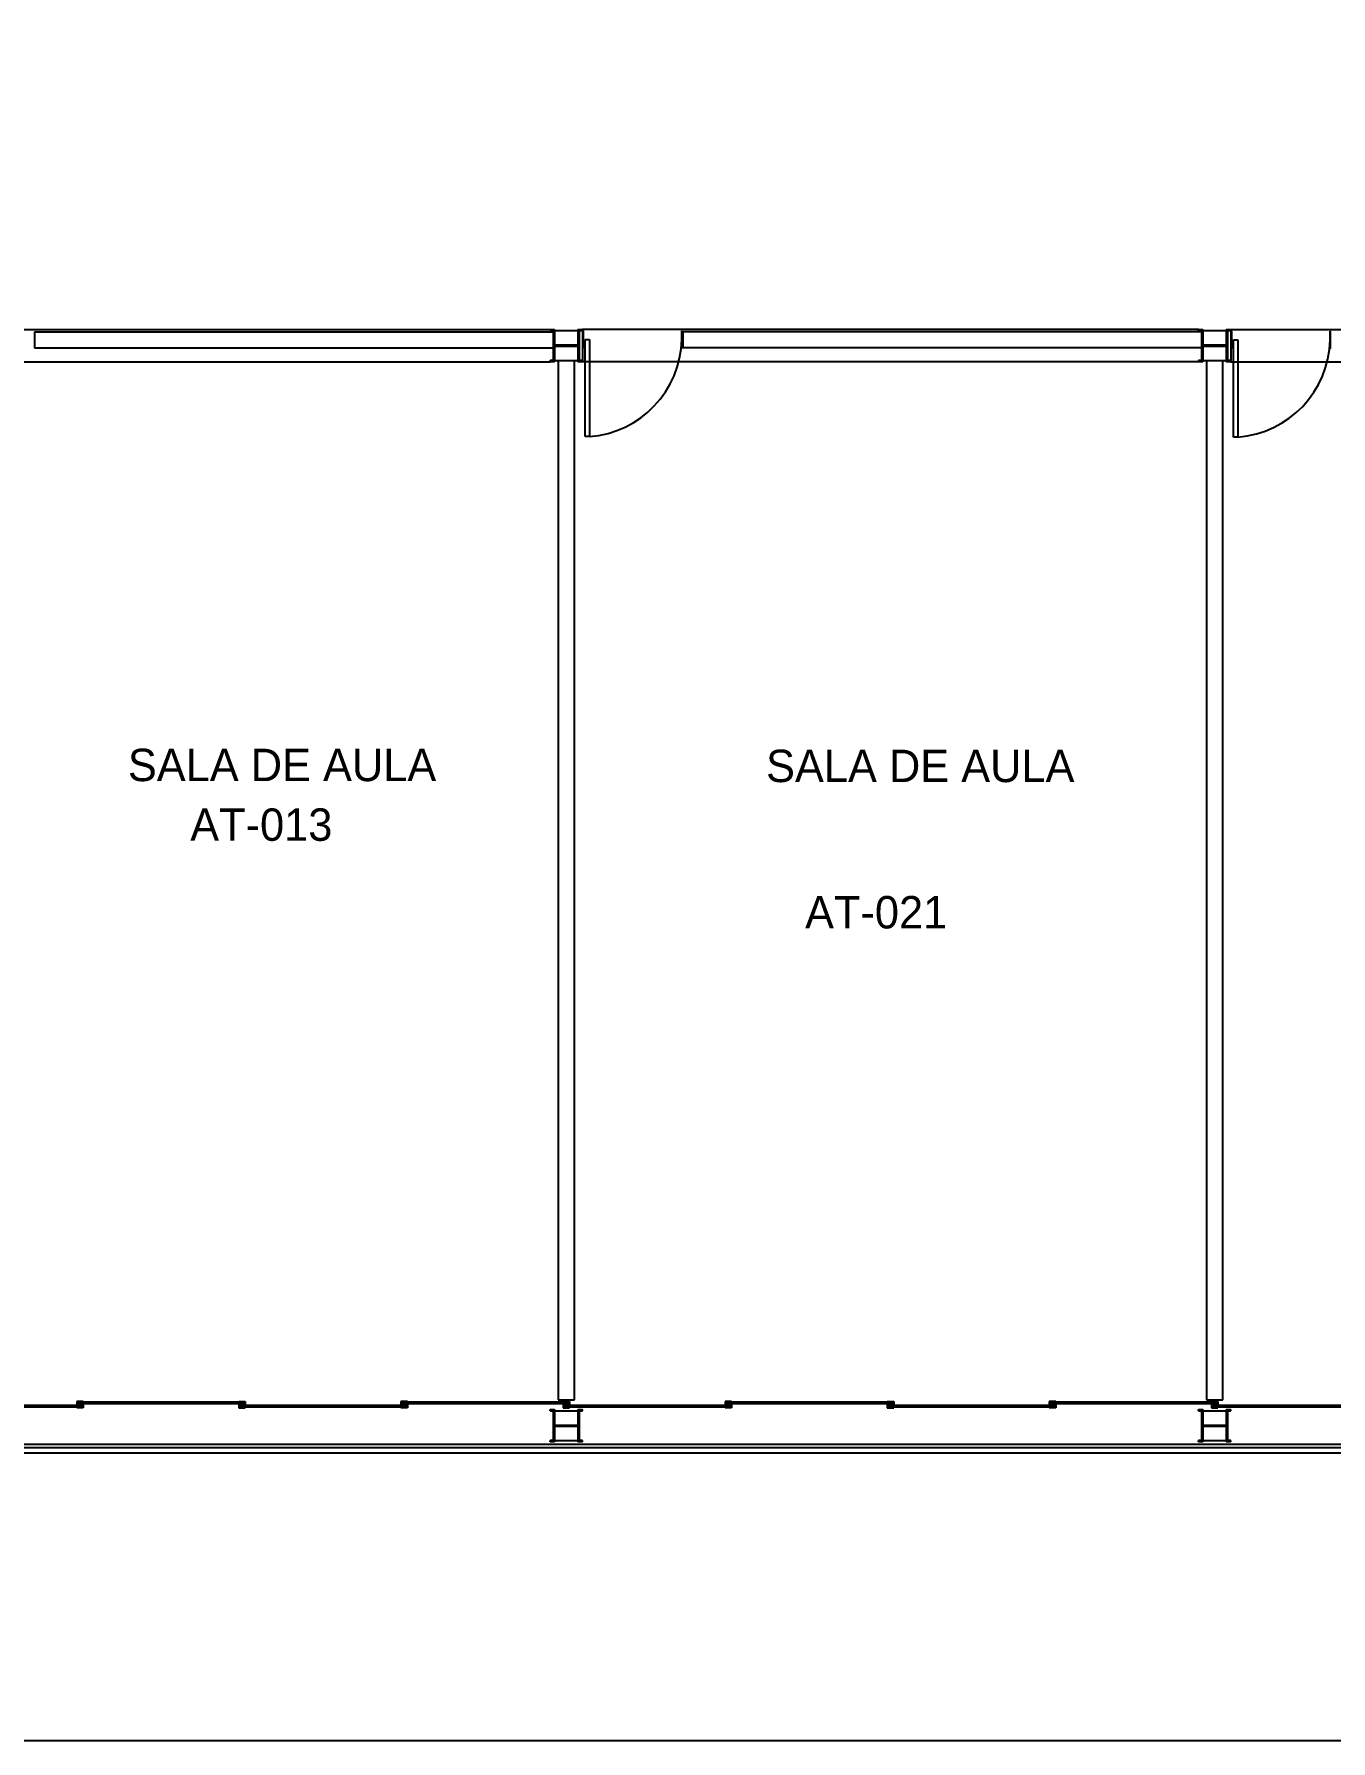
# Model space of a CAD drawing. Header units: millimetres. Extents: x 3281 to 3401, y 1379 to 1410.
# Drawn here: x 3291.32 to 3303.32, y 1379.64 to 1395.43 of the extents above; entities that cross this region are included whole.
import ezdxf
from ezdxf.enums import TextEntityAlignment as Align

# ---------------------------------------------------------------- set-up
doc = ezdxf.new("R2010")
doc.units = ezdxf.units.MM
for name, color, linetype in [('3', 2, 'Continuous'), ('MATRIZ', 2, 'Continuous'), ('MATRIZ-1', 1, 'Continuous'), ('TEXTO-CENTRO-CUSTO', 2, 'Continuous')]:
    doc.layers.add(name, color=color, linetype=linetype)
doc.styles.add('FONTE', font='FONTE.shx', dxfattribs={"height": 0.4})

msp = doc.modelspace()

# ---------------------------------------------------------------- linework, layer by layer
msp.add_lwpolyline([(3281.08946, 1406.79859), (3401.38888, 1406.79859), (3401.38888, 1382.29859), (3281.08946, 1382.29859)], close=True)
at = {"layer": 'MATRIZ'}
for p, q in [((3291.31727, 1392.67623), (3296.11946, 1392.67623)), ((3291.31727, 1392.67623), (3291.31727, 1392.52623)), ((3296.08946, 1392.68623), (3296.08946, 1392.69823)), ((3296.08946, 1392.69823), (3296.13146, 1392.69823)), ((3296.08946, 1392.68623), (3296.11946, 1392.68623)), ((3296.11946, 1392.68623), (3296.11946, 1392.41023)), ((3296.13146, 1392.69823), (3296.13146, 1392.39823)), ((3296.13146, 1392.68623), (3296.34746, 1392.68623)), ((3296.34746, 1392.69823), (3296.38946, 1392.69823)), ((3296.34746, 1392.69823), (3296.34746, 1392.39823)), ((3296.35946, 1392.68623), (3296.35946, 1392.41023)), ((3296.35946, 1392.68623), (3296.38946, 1392.68623)), ((3296.38946, 1392.68623), (3296.38946, 1392.69823)), ((3296.38946, 1392.68623), (3296.38946, 1392.41023)), ((3296.39339, 1392.52499), (3296.39339, 1392.68499)), ((3296.39839, 1392.68499), (3296.39339, 1392.68499)), ((3296.39839, 1392.52499), (3296.39839, 1392.68499)), ((3296.41392, 1392.60541), (3296.45392, 1392.60541)), ((3296.41392, 1391.70541), (3296.41392, 1392.60541)), ((3296.45392, 1392.60541), (3296.45392, 1391.70541)), ((3297.31329, 1392.68499), (3297.30829, 1392.68499)), ((3297.30829, 1392.52499), (3297.30829, 1392.68499)), ((3297.31329, 1392.52499), (3297.31329, 1392.68499)), ((3302.11946, 1392.67623), (3297.31727, 1392.67623)), ((3297.31727, 1392.67623), (3297.31727, 1392.52623)), ((3302.08946, 1392.68623), (3302.08946, 1392.69823)), ((3302.08946, 1392.69823), (3302.13146, 1392.69823)), ((3302.08946, 1392.68623), (3302.11946, 1392.68623)), ((3302.11946, 1392.68623), (3302.11946, 1392.41023)), ((3302.13146, 1392.69823), (3302.13146, 1392.39823)), ((3302.13146, 1392.68623), (3302.34746, 1392.68623)), ((3302.34746, 1392.69823), (3302.38946, 1392.69823)), ((3302.34746, 1392.69823), (3302.34746, 1392.39823)), ((3302.35946, 1392.68623), (3302.35946, 1392.41023)), ((3302.35946, 1392.68623), (3302.38946, 1392.68623)), ((3302.38946, 1392.68623), (3302.38946, 1392.69823)), ((3302.38946, 1392.68623), (3302.38946, 1392.41023)), ((3302.39339, 1392.52022), (3302.39339, 1392.68022)), ((3302.39839, 1392.68022), (3302.39339, 1392.68022)), ((3302.39839, 1392.52022), (3302.39839, 1392.68022)), ((3302.41392, 1392.60064), (3302.45392, 1392.60064)), ((3302.41392, 1391.70064), (3302.41392, 1392.60064)), ((3302.45392, 1392.60064), (3302.45392, 1391.70064)), ((3303.31329, 1392.68022), (3303.30829, 1392.68022)), ((3303.30829, 1392.52022), (3303.30829, 1392.68022)), ((3303.31329, 1392.52022), (3303.31329, 1392.68022)), ((3291.31727, 1392.52623), (3296.11946, 1392.52623)), ((3296.13146, 1392.55423), (3296.34746, 1392.55423)), ((3296.13146, 1392.54223), (3296.34746, 1392.54223)), ((3296.39839, 1392.52499), (3296.39339, 1392.52499)), ((3297.31329, 1392.52499), (3297.30829, 1392.52499)), ((3302.11946, 1392.52623), (3297.31727, 1392.52623)), ((3302.13146, 1392.55423), (3302.34746, 1392.55423)), ((3302.13146, 1392.54223), (3302.34746, 1392.54223)), ((3302.39839, 1392.52022), (3302.39339, 1392.52022)), ((3303.31329, 1392.52022), (3303.30829, 1392.52022)), ((3296.08946, 1392.39823), (3296.08946, 1392.41023)), ((3296.11946, 1392.41023), (3296.08946, 1392.41023)), ((3296.08946, 1392.39823), (3296.08946, 1392.41023)), ((3296.13146, 1392.39823), (3296.08946, 1392.39823)), ((3296.13146, 1392.39823), (3296.08946, 1392.39823)), ((3296.13146, 1392.41023), (3296.34746, 1392.41023)), ((3296.16446, 1392.41023), (3296.16446, 1382.79307)), ((3296.31446, 1382.79307), (3296.31446, 1392.41023)), ((3296.38946, 1392.39823), (3296.34746, 1392.39823)), ((3296.38946, 1392.41023), (3296.35946, 1392.41023)), ((3296.38946, 1392.39823), (3296.38946, 1392.41023)), ((3302.11946, 1392.41023), (3302.08946, 1392.41023)), ((3302.08946, 1392.39823), (3302.08946, 1392.41023)), ((3302.13146, 1392.39823), (3302.08946, 1392.39823)), ((3302.13146, 1392.41023), (3302.34746, 1392.41023)), ((3302.16446, 1392.41023), (3302.16446, 1382.79307)), ((3302.31446, 1382.79307), (3302.31446, 1392.41023)), ((3302.38946, 1392.39823), (3302.34746, 1392.39823)), ((3302.38946, 1392.41023), (3302.35946, 1392.41023)), ((3302.38946, 1392.39823), (3302.38946, 1392.41023)), ((3296.45392, 1391.70541), (3296.41392, 1391.70541)), ((3302.45392, 1391.70064), (3302.41392, 1391.70064)), ((3296.16446, 1382.79307), (3296.31446, 1382.79307)), ((3302.16446, 1382.79307), (3302.31446, 1382.79307))]:
    msp.add_line(p, q, dxfattribs=at)
for centre in [(3296.38447, 1392.62688), (3302.38447, 1392.62211)]:
    msp.add_arc(centre, 0.92408, 274.310497, 358.642288, dxfattribs=at)
at = {"layer": 'MATRIZ-1'}
for p, q in [((3290.38946, 1392.69824), (3296.08946, 1392.69824)), ((3302.08946, 1392.69823), (3296.38946, 1392.69823)), ((3302.38946, 1392.69823), (3308.08946, 1392.69823)), ((3290.38946, 1392.39824), (3296.08946, 1392.39824)), ((3302.08946, 1392.39823), (3296.38946, 1392.39823)), ((3302.38946, 1392.39823), (3308.08946, 1392.39823)), ((3291.76246, 1382.7406), (3290.21646, 1382.7406)), ((3291.76246, 1382.7246), (3290.21646, 1382.7246)), ((3291.70946, 1382.7776), (3291.70946, 1382.7476)), ((3291.76946, 1382.7776), (3291.70946, 1382.7776)), ((3291.70946, 1382.7476), (3291.76946, 1382.7476)), ((3291.76946, 1382.7176), (3291.70946, 1382.7176)), ((3293.26246, 1382.7706), (3291.71646, 1382.7706)), ((3291.71646, 1382.7546), (3291.71646, 1382.7706)), ((3293.26246, 1382.7546), (3291.71646, 1382.7546)), ((3291.76246, 1382.7406), (3291.76246, 1382.7246)), ((3291.76946, 1382.7476), (3291.76946, 1382.7176)), ((3293.20946, 1382.7776), (3293.26946, 1382.7776)), ((3293.20946, 1382.7476), (3293.20946, 1382.7176)), ((3293.26946, 1382.7476), (3293.20946, 1382.7476)), ((3293.20946, 1382.7176), (3293.26946, 1382.7176)), ((3294.76246, 1382.7406), (3293.21646, 1382.7406)), ((3293.21646, 1382.7406), (3293.21646, 1382.7246)), ((3294.76246, 1382.7246), (3293.21646, 1382.7246)), ((3293.26246, 1382.7546), (3293.26246, 1382.7706)), ((3293.26946, 1382.7776), (3293.26946, 1382.7476)), ((3294.76946, 1382.7776), (3294.70946, 1382.7776)), ((3294.70946, 1382.7776), (3294.70946, 1382.7476)), ((3294.70946, 1382.7476), (3294.76946, 1382.7476)), ((3294.76946, 1382.7176), (3294.70946, 1382.7176)), ((3296.26246, 1382.7706), (3294.71646, 1382.7706)), ((3294.71646, 1382.7546), (3294.71646, 1382.7706)), ((3296.26246, 1382.7546), (3294.71646, 1382.7546)), ((3294.76246, 1382.7406), (3294.76246, 1382.7246)), ((3294.76946, 1382.7476), (3294.76946, 1382.7176)), ((3296.08946, 1382.69093), (3296.08946, 1382.70293)), ((3296.08946, 1382.70293), (3296.13146, 1382.70293)), ((3296.08946, 1382.69093), (3296.11946, 1382.69093)), ((3296.11946, 1382.69093), (3296.11946, 1382.41493)), ((3296.13146, 1382.70293), (3296.13146, 1382.40293)), ((3296.13146, 1382.69093), (3296.34746, 1382.69093)), ((3296.20946, 1382.7776), (3296.26946, 1382.7776)), ((3296.20946, 1382.7476), (3296.20946, 1382.7176)), ((3296.26946, 1382.7476), (3296.20946, 1382.7476)), ((3296.20946, 1382.7176), (3296.26946, 1382.7176)), ((3296.21646, 1382.7406), (3296.21646, 1382.7246)), ((3297.76246, 1382.7406), (3296.21646, 1382.7406)), ((3297.76246, 1382.7246), (3296.21646, 1382.7246)), ((3296.26246, 1382.7546), (3296.26246, 1382.7706)), ((3296.26946, 1382.7776), (3296.26946, 1382.7476)), ((3296.34746, 1382.70293), (3296.34746, 1382.40293)), ((3296.34746, 1382.70293), (3296.38946, 1382.70293)), ((3296.35946, 1382.69093), (3296.35946, 1382.41493)), ((3296.35946, 1382.69093), (3296.38946, 1382.69093)), ((3296.38946, 1382.69093), (3296.38946, 1382.70293)), ((3297.70946, 1382.7776), (3297.70946, 1382.7476)), ((3297.76946, 1382.7776), (3297.70946, 1382.7776)), ((3297.70946, 1382.7476), (3297.76946, 1382.7476)), ((3297.76946, 1382.7176), (3297.70946, 1382.7176)), ((3297.71646, 1382.7546), (3297.71646, 1382.7706)), ((3299.26246, 1382.7706), (3297.71646, 1382.7706)), ((3299.26246, 1382.7546), (3297.71646, 1382.7546)), ((3297.76246, 1382.7406), (3297.76246, 1382.7246)), ((3297.76946, 1382.7476), (3297.76946, 1382.7176)), ((3299.20946, 1382.7776), (3299.26946, 1382.7776)), ((3299.20946, 1382.7476), (3299.20946, 1382.7176)), ((3299.26946, 1382.7476), (3299.20946, 1382.7476)), ((3299.20946, 1382.7176), (3299.26946, 1382.7176)), ((3300.76246, 1382.7406), (3299.21646, 1382.7406)), ((3299.21646, 1382.7406), (3299.21646, 1382.7246)), ((3300.76246, 1382.7246), (3299.21646, 1382.7246)), ((3299.26946, 1382.7776), (3299.26946, 1382.7476)), ((3300.70946, 1382.7776), (3300.70946, 1382.7476)), ((3300.76946, 1382.7776), (3300.70946, 1382.7776)), ((3300.70946, 1382.7476), (3300.76946, 1382.7476)), ((3300.76946, 1382.7176), (3300.70946, 1382.7176)), ((3302.26246, 1382.7706), (3300.71646, 1382.7706)), ((3300.71646, 1382.7546), (3300.71646, 1382.7706)), ((3302.26246, 1382.7546), (3300.71646, 1382.7546)), ((3300.76246, 1382.7406), (3300.76246, 1382.7246)), ((3300.76946, 1382.7476), (3300.76946, 1382.7176)), ((3302.08946, 1382.69093), (3302.08946, 1382.70293)), ((3302.08946, 1382.70293), (3302.13146, 1382.70293)), ((3302.08946, 1382.69093), (3302.11946, 1382.69093)), ((3302.11946, 1382.69093), (3302.11946, 1382.41493)), ((3302.13146, 1382.70293), (3302.13146, 1382.40293)), ((3302.13146, 1382.69093), (3302.34746, 1382.69093)), ((3302.20946, 1382.7776), (3302.26946, 1382.7776)), ((3302.20946, 1382.7476), (3302.20946, 1382.7176)), ((3302.26946, 1382.7476), (3302.20946, 1382.7476)), ((3302.20946, 1382.7176), (3302.26946, 1382.7176)), ((3302.21646, 1382.7406), (3302.21646, 1382.7246)), ((3302.21646, 1382.7406), (3302.21646, 1382.7246)), ((3303.76246, 1382.7406), (3302.21646, 1382.7406)), ((3303.76246, 1382.7246), (3302.21646, 1382.7246)), ((3302.26246, 1382.7546), (3302.26246, 1382.7706)), ((3302.26946, 1382.7776), (3302.26946, 1382.7476)), ((3302.34746, 1382.70293), (3302.34746, 1382.40293)), ((3302.34746, 1382.70293), (3302.38946, 1382.70293)), ((3302.35946, 1382.69093), (3302.35946, 1382.41493)), ((3302.35946, 1382.69093), (3302.38946, 1382.69093)), ((3302.38946, 1382.69093), (3302.38946, 1382.70293)), ((3296.13146, 1382.55893), (3296.34746, 1382.55893)), ((3296.13146, 1382.54693), (3296.34746, 1382.54693)), ((3302.13146, 1382.55893), (3302.34746, 1382.55893)), ((3302.13146, 1382.54693), (3302.34746, 1382.54693)), ((3363.73837, 1382.37859), (3281.08888, 1382.37859)), ((3363.73837, 1382.34859), (3281.08888, 1382.34859)), ((3296.08946, 1382.40293), (3296.08946, 1382.41493)), ((3296.11946, 1382.41493), (3296.08946, 1382.41493)), ((3296.13146, 1382.40293), (3296.08946, 1382.40293)), ((3296.13146, 1382.41493), (3296.34746, 1382.41493)), ((3296.38946, 1382.40293), (3296.34746, 1382.40293)), ((3296.38946, 1382.41493), (3296.35946, 1382.41493)), ((3296.38946, 1382.40293), (3296.38946, 1382.41493)), ((3302.08946, 1382.40293), (3302.08946, 1382.41493)), ((3302.11946, 1382.41493), (3302.08946, 1382.41493)), ((3302.13146, 1382.40293), (3302.08946, 1382.40293)), ((3302.13146, 1382.41493), (3302.34746, 1382.41493)), ((3302.38946, 1382.40293), (3302.34746, 1382.40293)), ((3302.38946, 1382.41493), (3302.35946, 1382.41493)), ((3302.38946, 1382.40293), (3302.38946, 1382.41493)), ((3401.38888, 1382.29859), (3281.08946, 1382.29859))]:
    msp.add_line(p, q, dxfattribs=at)
at = {"layer": 'TEXTO-CENTRO-CUSTO', "color": 2, "linetype": 'ByBlock'}
msp.add_line((3338.32184, 1379.63595), (3290.16712, 1379.63595), dxfattribs=at)

# ---------------------------------------------------------------- texts
at = {"layer": '3', "style": 'FONTE'}
for s, p in [('SALA DE AULA', (3295.03678, 1388.51732)), ('SALA DE AULA', (3300.94263, 1388.50853)), ('AT-013', (3294.07519, 1387.96494)), ('AT-021', (3299.76504, 1387.15418))]:
    msp.add_text(s, height=0.3, dxfattribs=at).set_placement(p, align=Align.RIGHT)

doc.saveas('drawing.dxf')
